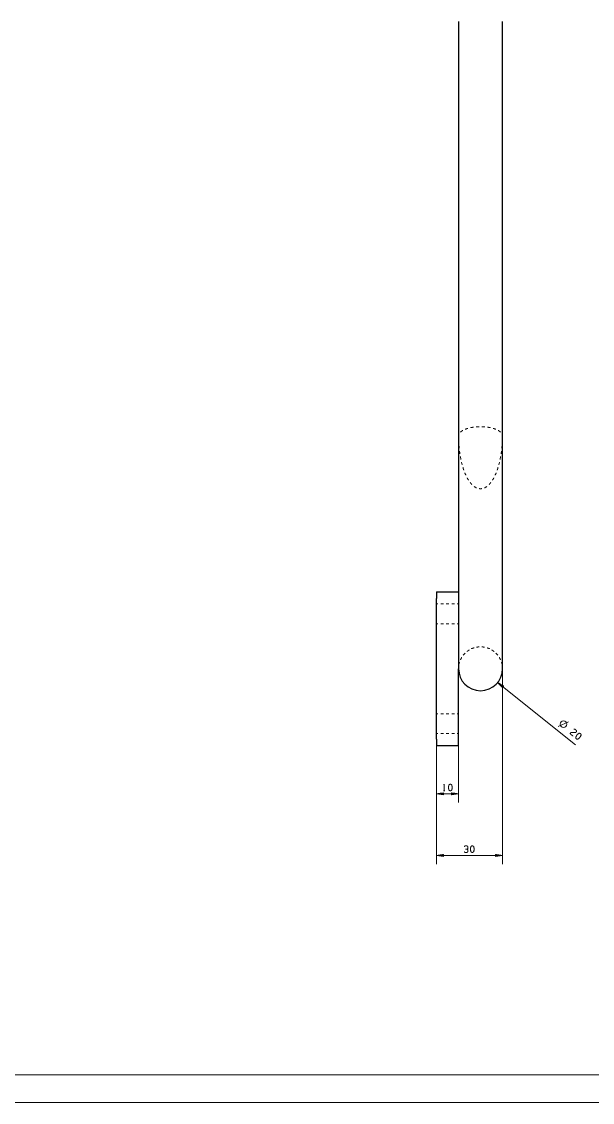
# Model space of a CAD drawing. Header units: millimetres. Extents: x 0 to 841, y 0 to 594.
# Drawn here: x 429.6 to 637.7, y 0 to 393.7 of the extents above; entities that cross this region are included whole.
import ezdxf

# ---------------------------------------------------------------- set-up
doc = ezdxf.new("R2010")
doc.units = ezdxf.units.MM
doc.layers.add('101', color=7, linetype='Continuous', true_color=0xffffff)

msp = doc.modelspace()

# ---------------------------------------------------------------- linework, layer by layer
at = {"layer": '101', "color": 251, "linetype": 'Continuous', "lineweight": 25}
for p, q in [((588.86, 393.67), (588.86, 242.81)), ((604.86, 242.81), (604.86, 393.67)), ((588.86, 242.81), (588.86, 173.96)), ((604.86, 173.96), (604.86, 242.81)), ((580.86, 185.96), (588.86, 185.96)), ((580.86, 132.36), (580.86, 183.56)), ((588.86, 132.36), (588.86, 157.96)), ((580.86, 129.96), (588.86, 129.96))]:
    msp.add_line(p, q, dxfattribs=at)
at = {"layer": '101', "color": 53, "linetype": 'Continuous', "lineweight": 18}
for p, q in [((588.87, 242.3), (588.86, 242.81)), ((604.86, 242.81), (604.85, 242.3)), ((589.7, 234.22), (589.51, 235.22)), ((590.17, 232.24), (589.92, 233.23)), ((603.8, 233.23), (603.55, 232.24)), ((604.21, 235.22), (604.02, 234.22)), ((581.36, 181.56), (580.86, 181.56)), ((583.36, 181.56), (582.36, 181.56)), ((585.36, 181.56), (584.36, 181.56)), ((587.36, 181.56), (586.36, 181.56)), ((588.86, 181.56), (588.36, 181.56)), ((581.36, 174.36), (580.86, 174.36)), ((583.36, 174.36), (582.36, 174.36)), ((585.36, 174.36), (584.36, 174.36)), ((587.36, 174.36), (586.36, 174.36)), ((588.86, 174.36), (588.36, 174.36)), ((591.22, 163.6), (590.56, 162.89)), ((603.16, 162.89), (602.5, 163.6)), ((588.9, 158.44), (588.86, 157.96)), ((589.24, 160.33), (589, 159.4)), ((604.72, 159.4), (604.48, 160.33)), ((604.86, 157.96), (604.82, 158.44)), ((581.36, 141.56), (580.86, 141.56)), ((583.36, 141.56), (582.36, 141.56)), ((585.36, 141.56), (584.36, 141.56)), ((587.36, 141.56), (586.36, 141.56)), ((588.86, 141.56), (588.36, 141.56)), ((581.36, 134.36), (580.86, 134.36)), ((583.36, 134.36), (582.36, 134.36)), ((585.36, 134.36), (584.36, 134.36)), ((587.36, 134.36), (586.36, 134.36)), ((588.86, 134.36), (588.36, 134.36))]:
    msp.add_line(p, q, dxfattribs=at)
at = {"layer": '101', "color": 22, "linetype": 'Continuous', "lineweight": 18}
for p, q in [((604.86, 157.96), (604.86, 86.78)), ((603.11, 152.96), (631.5, 130.28)), ((603.11, 152.96), (604.89, 151.12)), ((605.3, 151.64), (603.11, 152.96)), ((605.08, 151.36), (603.25, 152.82)), ((605.11, 151.4), (603.28, 152.86)), ((605.05, 151.32), (603.52, 152.54)), ((605.14, 151.44), (603.61, 152.66)), ((605.02, 151.28), (603.79, 152.26)), ((605.17, 151.48), (603.94, 152.46)), ((604.98, 151.24), (604.05, 151.98)), ((605.21, 151.52), (604.28, 152.26)), ((604.95, 151.2), (604.32, 151.7)), ((604.92, 151.16), (604.59, 151.42)), ((605.24, 151.56), (604.61, 152.06)), ((604.89, 151.12), (604.86, 151.14)), ((604.89, 151.12), (604.86, 151.14)), ((604.89, 151.12), (605.3, 151.64)), ((605.27, 151.6), (604.94, 151.86)), ((605.3, 151.63), (605.28, 151.65)), ((605.3, 151.63), (605.28, 151.65)), ((580.86, 129.96), (580.86, 109.23)), ((580.86, 129.96), (580.86, 86.78)), ((588.86, 129.96), (588.86, 109.23)), ((583.4, 112.74), (580.86, 112.4)), ((580.86, 112.4), (588.86, 112.4)), ((580.86, 112.4), (583.4, 112.07)), ((583.4, 112.43), (581.05, 112.43)), ((583.4, 112.38), (581.05, 112.38)), ((583.4, 112.48), (581.44, 112.48)), ((583.4, 112.33), (581.44, 112.33)), ((583.4, 112.53), (581.83, 112.53)), ((583.4, 112.28), (581.83, 112.28)), ((583.4, 112.58), (582.21, 112.58)), ((583.4, 112.22), (582.21, 112.22)), ((583.4, 112.63), (582.6, 112.63)), ((583.4, 112.17), (582.6, 112.17)), ((583.4, 112.68), (582.98, 112.68)), ((583.4, 112.12), (582.98, 112.12)), ((583.4, 112.73), (583.37, 112.73)), ((583.4, 112.73), (583.37, 112.73)), ((583.4, 112.07), (583.37, 112.07)), ((583.4, 112.07), (583.37, 112.07)), ((583.4, 112.07), (583.4, 112.74)), ((586.32, 112.74), (586.32, 112.07)), ((588.86, 112.4), (586.32, 112.74)), ((586.32, 112.73), (586.35, 112.73)), ((586.32, 112.73), (586.35, 112.73)), ((586.32, 112.68), (586.74, 112.68)), ((586.32, 112.63), (587.12, 112.63)), ((586.32, 112.58), (587.51, 112.58)), ((586.32, 112.53), (587.9, 112.53)), ((586.32, 112.48), (588.28, 112.48)), ((586.32, 112.43), (588.67, 112.43)), ((586.32, 112.07), (588.86, 112.4)), ((586.32, 112.38), (588.67, 112.38)), ((586.32, 112.33), (588.28, 112.33)), ((586.32, 112.28), (587.9, 112.28)), ((586.32, 112.22), (587.51, 112.22)), ((586.32, 112.17), (587.12, 112.17)), ((586.32, 112.12), (586.74, 112.12)), ((586.32, 112.07), (586.35, 112.07)), ((586.32, 112.07), (586.35, 112.07)), ((583.4, 90.29), (580.86, 89.96)), ((580.86, 89.96), (583.4, 89.62)), ((580.86, 89.96), (604.86, 89.96)), ((583.4, 89.98), (581.05, 89.98)), ((583.4, 89.93), (581.05, 89.93)), ((583.4, 90.03), (581.44, 90.03)), ((583.4, 89.88), (581.44, 89.88)), ((583.4, 90.08), (581.83, 90.08)), ((583.4, 89.83), (581.83, 89.83)), ((583.4, 90.13), (582.21, 90.13)), ((583.4, 89.78), (582.21, 89.78)), ((583.4, 90.18), (582.6, 90.18)), ((583.4, 89.73), (582.6, 89.73)), ((583.4, 90.24), (582.98, 90.24)), ((583.4, 89.68), (582.98, 89.68)), ((583.4, 90.29), (583.37, 90.29)), ((583.4, 90.29), (583.37, 90.29)), ((583.4, 89.63), (583.37, 89.63)), ((583.4, 89.63), (583.37, 89.63)), ((583.4, 89.62), (583.4, 90.29)), ((602.32, 90.29), (602.32, 89.62)), ((604.86, 89.96), (602.32, 90.29)), ((602.32, 90.29), (602.35, 90.29)), ((602.32, 90.29), (602.35, 90.29)), ((602.32, 90.24), (602.74, 90.24)), ((602.32, 90.18), (603.12, 90.18)), ((602.32, 90.13), (603.51, 90.13)), ((602.32, 90.08), (603.9, 90.08)), ((602.32, 90.03), (604.28, 90.03)), ((602.32, 89.98), (604.67, 89.98)), ((602.32, 89.62), (604.86, 89.96)), ((602.32, 89.93), (604.67, 89.93)), ((602.32, 89.88), (604.28, 89.88)), ((602.32, 89.83), (603.9, 89.83)), ((602.32, 89.78), (603.51, 89.78)), ((602.32, 89.73), (603.12, 89.73)), ((602.32, 89.68), (602.74, 89.68)), ((602.32, 89.63), (602.35, 89.63)), ((602.32, 89.63), (602.35, 89.63))]:
    msp.add_line(p, q, dxfattribs=at)
at = {"layer": '101', "color": 72, "linetype": 'Continuous', "lineweight": 18}
for p, q in [((625.13, 136.97), (628.97, 138.57)), ((583.38, 113.5), (583.8, 113.5))]:
    msp.add_line(p, q, dxfattribs=at)
at = {"layer": '101', "color": 133, "linetype": 'Continuous', "lineweight": 18}
for p, q in [((25, 10), (831, 10)), ((0, 0), (841, 0))]:
    msp.add_line(p, q, dxfattribs=at)
at = {"layer": '101', "color": 72, "linetype": 'Continuous', "lineweight": 18}
msp.add_circle((627.08, 137.76), 1.2, dxfattribs=at)
at = {"layer": '101', "color": 251, "linetype": 'Continuous', "lineweight": 25}
msp.add_arc((596.86, 157.96), 8, 180, 0, dxfattribs=at)
at = {"layer": '101', "color": 53, "linetype": 'Continuous', "lineweight": 18}
for points, knots in [([(589.55, 244.14), (589.65, 244.25), (590.25, 244.68), (590.38, 244.74)], [0, 0, 0.140465, 0.855381, 1, 1]), ([(591.31, 245.18), (591.87, 245.4), (592.28, 245.52)], [0, 0, 0.584057, 1, 1]), ([(593.28, 245.76), (593.94, 245.89), (594.3, 245.94)], [0, 0, 0.648861, 1, 1]), ([(595.32, 246.05), (596.26, 246.11), (596.35, 246.11)], [0, 0, 0.919098, 1, 1]), ([(597.38, 246.11), (597.46, 246.11), (598.4, 246.05)], [0, 0, 0.080902, 1, 1]), ([(599.43, 245.94), (599.78, 245.89), (600.44, 245.76)], [0, 0, 0.351139, 1, 1]), ([(601.44, 245.52), (601.85, 245.4), (602.41, 245.18)], [0, 0, 0.415981, 1, 1]), ([(603.34, 244.74), (603.47, 244.68), (604.07, 244.25), (604.17, 244.14)], [0, 0, 0.144584, 0.859535, 1, 1]), ([(588.86, 242.81), (588.95, 243.3), (588.96, 243.31)], [0, 0, 0.975368, 1, 1]), ([(588.94, 240.27), (588.9, 240.92), (588.89, 241.28)], [0, 0, 0.638155, 1, 1]), ([(604.77, 243.31), (604.77, 243.3), (604.86, 242.81)], [0, 0, 0.024632, 1, 1]), ([(604.83, 241.28), (604.82, 240.92), (604.78, 240.27)], [0, 0, 0.361846, 1, 1]), ([(589.1, 238.24), (589.01, 239.04), (589, 239.25)], [0, 0, 0.791148, 1, 1]), ([(589.35, 236.22), (589.21, 237.2), (589.2, 237.23)], [0, 0, 0.973578, 1, 1]), ([(604.52, 237.23), (604.52, 237.2), (604.37, 236.22)], [0, 0, 0.026421, 1, 1]), ([(604.72, 239.25), (604.71, 239.04), (604.62, 238.24)], [0, 0, 0.208851, 1, 1]), ([(590.77, 230.3), (590.68, 230.56), (590.46, 231.27)], [0, 0, 0.269788, 1, 1]), ([(591.54, 228.42), (591.2, 229.15), (591.13, 229.35)], [0, 0, 0.794764, 1, 1]), ([(602.59, 229.35), (602.52, 229.15), (602.18, 228.42)], [0, 0, 0.205225, 1, 1]), ([(603.26, 231.27), (603.04, 230.56), (602.95, 230.3)], [0, 0, 0.730212, 1, 1]), ([(592.5, 226.63), (592.42, 226.75), (591.99, 227.51)], [0, 0, 0.147041, 1, 1]), ([(593.75, 225.02), (593.09, 225.78), (593.08, 225.79)], [0, 0, 0.982353, 1, 1]), ([(600.64, 225.79), (600.63, 225.78), (599.97, 225.02)], [0, 0, 0.017647, 1, 1]), ([(601.73, 227.51), (601.31, 226.75), (601.22, 226.63)], [0, 0, 0.852939, 1, 1]), ([(595.38, 223.84), (595.3, 223.87), (594.54, 224.33), (594.51, 224.35)], [0, 0, 0.087569, 0.962663, 1, 1]), ([(597.37, 223.56), (596.86, 223.5), (596.36, 223.56)], [0, 0, 0.50002, 1, 1]), ([(599.21, 224.35), (599.18, 224.33), (598.42, 223.87), (598.34, 223.84)], [0, 0, 0.037337, 0.912431, 1, 1]), ([(594.49, 165.57), (593.65, 165.28), (593.58, 165.25)], [0, 0, 0.921036, 1, 1]), ([(596.38, 165.93), (596.2, 165.93), (595.42, 165.8)], [0, 0, 0.184236, 1, 1]), ([(598.3, 165.8), (597.52, 165.93), (597.34, 165.93)], [0, 0, 0.815764, 1, 1]), ([(600.14, 165.25), (600.07, 165.28), (599.23, 165.57)], [0, 0, 0.078964, 1, 1]), ([(590.03, 162.08), (589.83, 161.76), (589.59, 161.23)], [0, 0, 0.394722, 1, 1]), ([(592.73, 164.79), (592.49, 164.65), (591.94, 164.23)], [0, 0, 0.289443, 1, 1]), ([(601.78, 164.23), (601.24, 164.65), (600.99, 164.79)], [0, 0, 0.71053, 1, 1]), ([(604.13, 161.23), (603.9, 161.76), (603.69, 162.08)], [0, 0, 0.605271, 1, 1])]:
    msp.add_open_spline(points, degree=1, knots=knots, dxfattribs=at)
at = {"layer": '101', "color": 251, "linetype": 'Continuous', "lineweight": 25}
for points, knots in [([(580.86, 185.96), (580.86, 185.84), (580.86, 184.97), (580.86, 183.56)], [0, 0, 0.048946, 0.412215, 1, 1]), ([(588.86, 173.96), (588.86, 170.13), (588.86, 168.28), (588.86, 164.87), (588.86, 161.98), (588.86, 159.79), (588.86, 159), (588.86, 158.07), (588.86, 157.96)], [0, 0, 0.239316, 0.354605, 0.568065, 0.748511, 0.885456, 0.935016, 0.992709, 1, 1]), ([(604.86, 157.96), (604.86, 158.07), (604.86, 159), (604.86, 160.79), (604.86, 161.98), (604.86, 164.87), (604.86, 168.28), (604.86, 170.13), (604.86, 173.96)], [0, 0, 0.007291, 0.064984, 0.177016, 0.251489, 0.431935, 0.645395, 0.760684, 1, 1]), ([(580.86, 132.36), (580.86, 131.61), (580.86, 130.41), (580.86, 129.96)], [0, 0, 0.30902, 0.809018, 1, 1]), ([(588.86, 129.96), (588.86, 130.07), (588.86, 130.95), (588.86, 132.36)], [0, 0, 0.048946, 0.412217, 1, 1])]:
    msp.add_open_spline(points, degree=1, knots=knots, dxfattribs=at)
at = {"layer": '101', "color": 72, "linetype": 'Continuous', "lineweight": 18}
for points, knots in [([(630.85, 135.97), (631.24, 135.94), (631.77, 135.51), (631.9, 135.13), (631.6, 134.76), (629.79, 134.67), (629.5, 134.29), (630.55, 133.45)], [0, 0, 0.069695, 0.192977, 0.265274, 0.350226, 0.674737, 0.759753, 1, 1]), ([(631.93, 132.35), (632.35, 132.33), (632.93, 132.77), (633.22, 133.14), (633.54, 133.82), (633.42, 134.2), (633.15, 134.41), (632.75, 134.45), (632.16, 133.99), (631.88, 133.61), (631.56, 132.96), (631.67, 132.56), (631.93, 132.35)], [0, 0, 0.067525, 0.183966, 0.260581, 0.38094, 0.446139, 0.500302, 0.565503, 0.68586, 0.762525, 0.878306, 0.945831, 1, 1]), ([(583.45, 115.67), (583.59, 115.87), (583.59, 113.5)], [0, 0, 0.093486, 1, 1]), ([(586.03, 113.5), (586.36, 113.75), (586.54, 114.45), (586.54, 114.92), (586.36, 115.65), (586.03, 115.87), (585.69, 115.87), (585.36, 115.65), (585.18, 114.92), (585.2, 114.45), (585.36, 113.75), (585.69, 113.5), (586.03, 113.5)], [0, 0, 0.067524, 0.183969, 0.260581, 0.380939, 0.446136, 0.500306, 0.565502, 0.685861, 0.762525, 0.878306, 0.94583, 1, 1]), ([(591.93, 92.25), (592.26, 92.47), (592.26, 93.2), (591.93, 93.42), (591.24, 93.42), (590.9, 93.2)], [0, 0, 0.153873, 0.429854, 0.583727, 0.846127, 1, 1]), ([(590.92, 91.27), (591.24, 91.05), (591.93, 91.05), (592.26, 91.27), (592.26, 92), (591.93, 92.25), (591.41, 92.25)], [0, 0, 0.124123, 0.34369, 0.472445, 0.703376, 0.836727, 1, 1]), ([(594.03, 91.05), (594.36, 91.3), (594.54, 92), (594.54, 92.47), (594.36, 93.2), (594.03, 93.42), (593.69, 93.42), (593.36, 93.2), (593.18, 92.47), (593.2, 92), (593.36, 91.3), (593.69, 91.05), (594.03, 91.05)], [0, 0, 0.06753, 0.183974, 0.260586, 0.380945, 0.446147, 0.50031, 0.565507, 0.685867, 0.762532, 0.878313, 0.945837, 1, 1])]:
    msp.add_open_spline(points, degree=1, knots=knots, dxfattribs=at)

doc.saveas('drawing.dxf')
